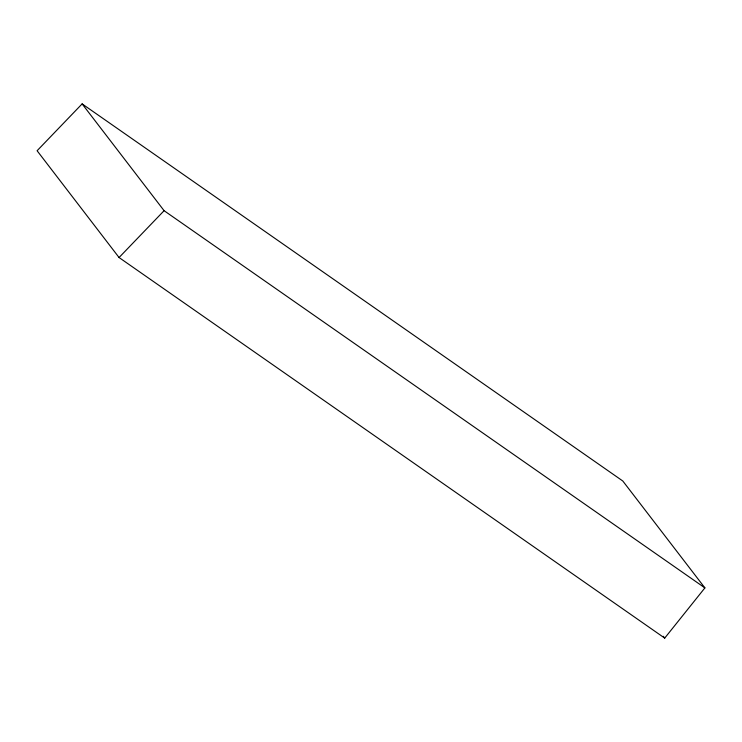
<?xml version="1.0" encoding="UTF-8"?>
<svg xmlns="http://www.w3.org/2000/svg" width="742" height="742" viewBox="0 0 742 742"><rect width="100%" height="100%" fill="white"/><g stroke="black" fill="none" stroke-linecap="round" stroke-linejoin="round"><path stroke-width="1.11" d="M664.711 638.111L704.9 587.896L622.798 481.002L82.121 103.889L37.1 150.737L119.063 257.53L664.711 638.111L663.302 636.284M119.063 257.53L164.093 210.691L704.9 587.896M82.121 103.889L164.093 210.691"/></g></svg>
